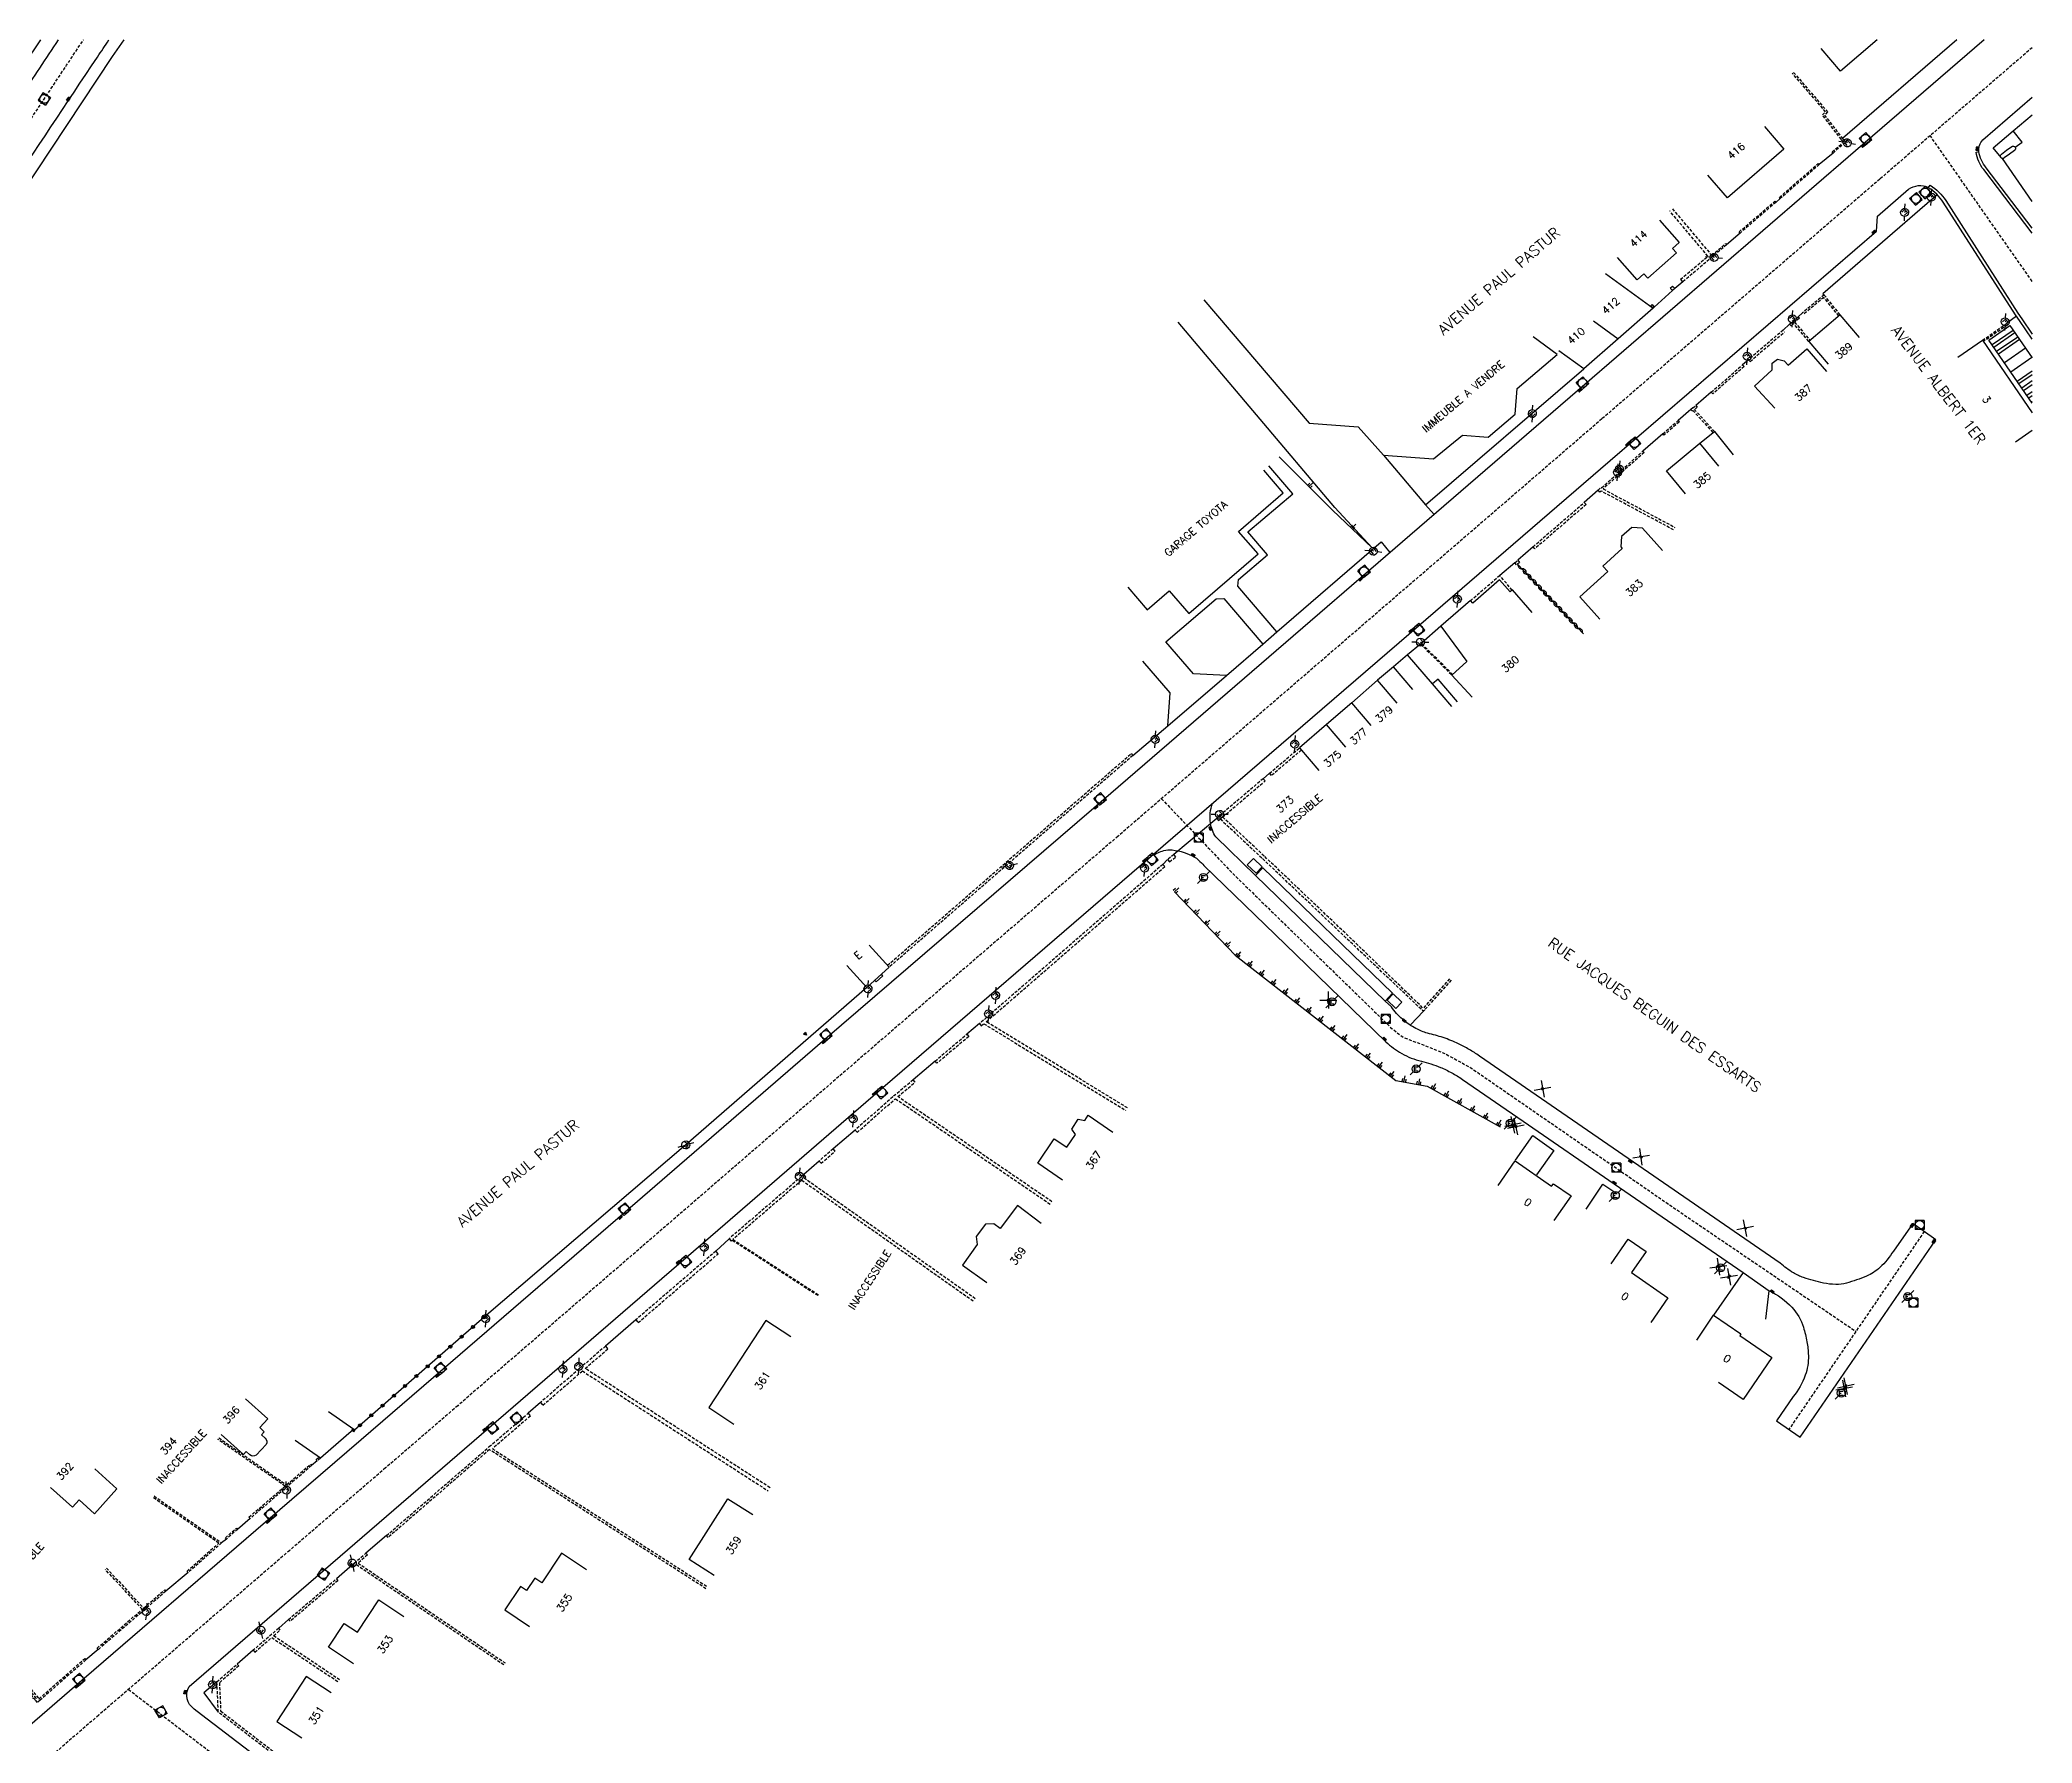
# Model space of a CAD drawing. Header units: millimetres. Extents: x 153000 to 154001, y 120000 to 121000.
# Drawn here: x 153667.2 to 154000, y 120715.5 to 121000 of the extents above; entities that cross this region are included whole.
import ezdxf
from ezdxf.enums import TextEntityAlignment as Align

# ---------------------------------------------------------------- set-up
doc = ezdxf.new("R2010")
doc.units = ezdxf.units.MM
doc.linetypes.add('DASHED', pattern=[0.75, 0.5, -0.25])
doc.layers.get('0').update_dxf_attribs({"linetype": 'CONTINUOUS'})
for name, color, linetype in [('W0001', 6, 'DASHED'), ('W0008', 7, 'CONTINUOUS'), ('W0017', 7, 'CONTINUOUS'), ('W0100', 7, 'CONTINUOUS'), ('W0112', 1, 'DASHED'), ('W0211', 2, 'CONTINUOUS'), ('W0310', 3, 'CONTINUOUS'), ('W0322', 7, 'CONTINUOUS'), ('W0334', 7, 'CONTINUOUS'), ('W0400', 7, 'CONTINUOUS'), ('W0420', 7, 'CONTINUOUS'), ('W0471', 7, 'CONTINUOUS'), ('W0851', 7, 'CONTINUOUS'), ('W0984', 7, 'CONTINUOUS'), ('W0989', 7, 'CONTINUOUS'), ('W0991', 7, 'CONTINUOUS'), ('W1102', 7, 'CONTINUOUS')]:
    doc.layers.add(name, color=color, linetype=linetype)
doc.styles.get("Standard").update_dxf_attribs({"font": 'romans.shx', "width": 0.85})

# ---------------------------------------------------------------- blocks, each defined once
blk = doc.blocks.new('T420')
for p, q in [((0.75, 0.75), (-0.75, 0.75)), ((-0.75, 0.75), (-0.75, -0.75)), ((0.75, 0.75), (0.75, -0.75)), ((0.75, -0.75), (-0.75, -0.75))]:
    blk.add_line(p, q)
blk.add_ellipse((0, 0), major_axis=(-0.53, 0.53), ratio=1, start_param=3.926991, end_param=10.210176)
blk = doc.blocks.new('T471')
for p, q in [((-0.333334, 0.333334), (-0.333334, -0.333334)), ((-0.333334, 0.333334), (0.333334, 0.333334)), ((-0.333334, 0), (0, 0)), ((0.500001, 0.500001), (1.000002, 1.000002)), ((-0.500001, -0.500001), (-1.000002, -1.000002)), ((-0.333334, -0.333334), (0.333334, -0.333334))]:
    blk.add_line(p, q)
blk.add_ellipse((0, 0), major_axis=(0.471405, 0.471405), ratio=1, start_param=5.4977871438, end_param=11.780972451)
blk = doc.blocks.new('t991o')
at = {"color": 0, "linetype": 'Continuous'}
for p, q in [((-1, 1), (1, -1)), ((-1, -1), (1, 1))]:
    blk.add_line(p, q, dxfattribs=at)
blk = doc.blocks.new('T400')
for p, q in [((-0.15, 0.3), (0.15, 0.3)), ((-0.15, -0.25), (-0.15, 0.3)), ((-0.15, 0.15), (0.15, 0.15)), ((-0.15, 0), (0.15, 0)), ((0.15, 0.3), (0.15, -0.25)), ((-0.15, -0.15), (0.15, -0.15)), ((-0.15, -0.25), (-0.15, -0.3)), ((-0.15, -0.3), (0.15, -0.3)), ((0.15, -0.3), (0.15, -0.25))]:
    blk.add_line(p, q)
blk = doc.blocks.new('t211o')
at = {"color": 0, "linetype": 'Continuous'}
for p, q in [((-0.29, 0.5), (-0.29, 0)), ((0, 1), (0, 0)), ((0.29, 0.5), (0.29, 0))]:
    blk.add_line(p, q, dxfattribs=at)
blk = doc.blocks.new('t322o')
at = {"color": 0, "linetype": 'Continuous'}
for radius in [0.25, 0.15]:
    blk.add_circle((0, 0), radius, dxfattribs=at)
blk = doc.blocks.new('T851')
for p, q in [((-0.25, -0.15), (0, 0.32)), ((0, 0.32), (0.25, -0.15)), ((-0.25, -0.15), (0.25, -0.15))]:
    blk.add_line(p, q)
for major_axis in [(-0.106, 0.106), (-0.0354, 0.0354), (-0.0236, 0.0236)]:
    blk.add_ellipse((0, 0), major_axis=major_axis, ratio=1, start_param=3.926991, end_param=10.210176)
blk = doc.blocks.new('t310o')
at = {"color": 0, "linetype": 'Continuous'}
for centre, start, end in [((-0.5, 0.38), 216.8699, 323.1304), ((0.5, -0.37), 36.8699, 143.1303)]:
    blk.add_arc(centre, 0.625, start, end, dxfattribs=at)

msp = doc.modelspace()

# ---------------------------------------------------------------- linework, layer by layer
at = {"layer": 'W0001'}
msp.add_line((154000, 120959.67), (153982.97, 120984), dxfattribs=at)
at = {"layer": 'W0001', "flags": 128}
msp.add_lwpolyline([(153363.28, 120534.06), (153365.13, 120536.8, -0.00033), (153418.42, 120616.6, -0.000932), (153480.1, 120708.93, 0.001108), (153530.18, 120783.77, -0.000172), (153583.94, 120864.22, -0.000373), (153641.59, 120950.59, 0.000476), (153666.96, 120988.67, -0.000171), (153674.48, 121000, -0.000171)], format="xyb", dxfattribs=at)
at = {"layer": 'W0001'}
msp.add_lwpolyline([(154000, 120998.69), (153974.56, 120976.75), (153928.13, 120936.69), (153847.3, 120867.01), (153802.36, 120828.32), (153767.81, 120798.48), (153737.01, 120771.9), (153724.95, 120761.51), (153708.94, 120747.74), (153677.03, 120720.22), (153656.64, 120702.63)], dxfattribs=at)
at = {"layer": 'W0001', "flags": 128}
for points in [[(153854.56, 120873.27), (153866.54, 120860.7), (153893.11, 120834.82), (153895.07, 120833.35), (153898.01, 120832.27), (153901.92, 120830.7), (153906.26, 120828.31), (153940.75, 120804.53), (153970.56, 120784.31)], [(153981.97, 120800.99), (153959.37, 120767.95)]]:
    msp.add_lwpolyline(points, dxfattribs=at)
at = {"layer": 'W0001'}
msp.add_lwpolyline([(153682, 120724.51), (153729.12, 120688.56), (153747.57, 120674.39), (153792.45, 120640.06), (153816.86, 120621.46), (153832.98, 120609.16), (153849.94, 120596.15, 0.048863), (153873.25, 120580.87, 0.080274), (153915.91, 120567.37), (153930.8, 120564.99), (153947.85, 120562.21), (153987.51, 120555.68), (153998.22, 120554), (154000, 120553.71)], format="xyb", dxfattribs=at)
at = {"layer": 'W0008', "flags": 128}
for points in [[(153360.37, 120536), (153362.24, 120538.72, -0.00033), (153415.53, 120618.52, -0.000932), (153477.22, 120710.87, 0.001108), (153527.29, 120785.7, -0.000172), (153581.06, 120866.14, -0.000373), (153638.71, 120952.52, 0.000476), (153664.06, 120990.59, -0.000142), (153670.32, 121000, -0.000142)], [(153853.03, 120863.77, -0.069742), (153854.93, 120864.61, -0.102057), (153856.36, 120864.72, -0.044667), (153858.35, 120864.29, -0.050911), (153859.99, 120863.58, -0.054397), (153860.75, 120863.03, -0.038857), (153861.66, 120862.09), (153877.01, 120847.25), (153892.05, 120832.69, 0.03147), (153893.31, 120831.62, 0.03147), (153894.7, 120830.72, 0.033664), (153896.29, 120829.96, 0.033664), (153897.97, 120829.42, -0.020742), (153899.58, 120828.97, -0.020742), (153901.15, 120828.4, -0.026173), (153903.05, 120827.49, -0.026173), (153904.85, 120826.39), (153914.97, 120819.41), (153930.2, 120808.94), (153951.7, 120794.12), (153956.08, 120791.1, -0.092875), (153959.86, 120788.33, -0.113724), (153961.79, 120785, -0.031678), (153962.38, 120782.58, -0.034219), (153962.62, 120780.28, -0.097952), (153962.09, 120776.97, -0.080192), (153960.08, 120773.41), (153957.32, 120769.38), (153961.24, 120766.66), (153983.93, 120799.62), (153980.06, 120802.32), (153976.83, 120797.73, -0.065555), (153974.57, 120794.98, -0.088104), (153972.34, 120793.54, -0.034132), (153968.96, 120792.37, -0.068674), (153967.19, 120792.15, -0.049906), (153965.14, 120792.38, -0.029938), (153961.82, 120793.3, -0.054824), (153960.11, 120794.1, -0.038401), (153957.92, 120795.68), (153926.6, 120817.25), (153907.67, 120830.29, 0.021077), (153905.96, 120831.39, 0.021077), (153904.16, 120832.34, 0.028396), (153901.62, 120833.37, 0.028396), (153898.98, 120834.1, -0.022601), (153898.01, 120834.45, -0.022601), (153897.07, 120834.89, -0.060048), (153894.8, 120836.44, -0.060048), (153892.96, 120838.49), (153891.93, 120839.45), (153893.17, 120840.77), (153871.51, 120861.75), (153870.25, 120860.47), (153863.64, 120866.88, -0.050183), (153863.08, 120867.99, -0.050183), (153862.75, 120869.18, -0.068661), (153862.7, 120870.88, -0.068661), (153863.11, 120872.52)]]:
    msp.add_lwpolyline(points, format="xyb", dxfattribs=at)
at = {"layer": 'W0008'}
for points in [[(153365.91, 120531.75), (153367.18, 120533.62, 0.000108), (153406.1, 120591.9, 0.000419), (153431.82, 120630.43, -0.000269), (153456.93, 120667.99, 0.000637), (153476.99, 120698.01, 0.001586), (153508.28, 120744.78, 0.001159), (153533.41, 120782.36, 0.000114), (153548.92, 120805.52, -0.000413), (153595.83, 120875.74, 0.000653), (153620.79, 120913.12, 0.000704), (153645.75, 120950.48, -0.000181), (153676.81, 120997.11, -0.000009), (153678.73, 121000, -0.000009)], [(154000, 120967.73), (153991.92, 120978.33, -0.135908), (153990.62, 120981.27), (153991.07, 120981.34, -0.196226), (153991.74, 120983.28), (154000, 120990.42)], [(153731.44, 120691.81), (153694.22, 120720.28), (153694.22, 120720.28), (153692.99, 120721.24, -0.410394), (153692.15, 120725), (153780.44, 120801.23), (153806.4, 120823.63), (153851.2, 120862.26), (153895.87, 120900.74), (153929.53, 120929.74), (153955.91, 120952.48), (153973.98, 120968.03), (153974.15, 120970.56), (153979.32, 120975.06, -0.266371), (153982.71, 120975.34), (153982.97, 120975.73, -0.103091), (153985.58, 120973.16), (153997.62, 120954.37)]]:
    msp.add_lwpolyline(points, format="xyb", dxfattribs=at)
for points in [[(153992.01, 121000), (153970.5, 120981.45), (153924.08, 120941.4), (153843.25, 120871.71), (153798.31, 120833.03), (153763.75, 120803.18), (153732.95, 120776.61), (153720.9, 120766.22), (153704.89, 120752.45), (153672.98, 120724.92), (153652.59, 120707.33)], [(153997.62, 120954.37), (153998.26, 120953.39), (154000, 120950.84)], [(153691.73, 120723.52), (153691.72, 120723.49), (153691.73, 120723.47)]]:
    msp.add_lwpolyline(points, dxfattribs=at)
at = {"layer": 'W0008', "flags": 128}
msp.add_lwpolyline([(153891.93, 120839.45), (153870.25, 120860.47)], dxfattribs=at)
at = {"layer": 'W0017', "flags": 128}
for points in [[(153868.89, 120862.22), (153869.91, 120863.29), (153871.37, 120861.89), (153870.35, 120860.82)], [(153893.72, 120838.24), (153894.71, 120839.3), (153893.24, 120840.67), (153892.25, 120839.61)]]:
    msp.add_lwpolyline(points, close=True, dxfattribs=at)
for points in [[(153896.17, 120835.5), (153898.31, 120837.76)], [(153913.69, 120812.93), (153916.57, 120817.01), (153920.09, 120814.53), (153917.21, 120810.45)], [(153925.51, 120804.73), (153928.31, 120808.87), (153930.61, 120807.31)], [(153951.7, 120794.12), (153946.78, 120786.99)], [(153955.51, 120786.35), (153956.08, 120791.1)]]:
    msp.add_lwpolyline(points, dxfattribs=at)
at = {"layer": 'W0100'}
for points in [[(153974.1, 121000), (153967.98, 120994.75), (153964.73, 120998.54)], [(153955.28, 120985.54), (153958.54, 120981.76), (153949.09, 120973.62), (153945.84, 120977.4)], [(153937.75, 120969.9), (153941.05, 120966.16), (153939.93, 120965.17), (153940.59, 120964.43), (153935.79, 120960.19), (153935.13, 120960.93), (153934.01, 120959.94), (153930.71, 120963.68)], [(153928.75, 120960.98), (153936.69, 120955.21), (153930.86, 120950.08), (153925.09, 120945.07), (153920.95, 120948.08)], [(153861.61, 120956.58), (153879.22, 120936.01), (153887.44, 120935.37), (153891.63, 120930.62), (153900.01, 120930.03), (153904.87, 120933.99), (153909.12, 120933.64), (153913.63, 120937.51), (153913.96, 120941.76), (153920.65, 120947.46), (153916.62, 120950.39)], [(153971.15, 120950.29), (153967.93, 120954.09), (153962.69, 120949.65), (153965.92, 120945.85)], [(153956.99, 120938.49), (153953.6, 120942.15), (153956.58, 120944.91), (153956.58, 120945.98), (153957.47, 120946.67), (153958.55, 120946.41), (153959.22, 120945.66), (153962.35, 120948.4), (153965.63, 120944.64)], [(153987.56, 120947), (153991.68, 120949.82), (154000, 120937.69)], [(153942.12, 120924.18), (153938.94, 120928.02), (153944.5, 120932.62), (153946.93, 120934.58), (153950.06, 120930.69)], [(153848.93, 120908.62), (153852.17, 120904.83), (153855.82, 120907.96), (153859.12, 120904.18), (153870.7, 120914.14), (153867.44, 120917.92), (153874.91, 120924.35), (153871.65, 120928.13)], [(153938.26, 120914.74), (153934.91, 120918.43), (153933.14, 120918.58), (153931.42, 120917.04), (153931.3, 120915.31), (153931.52, 120915.05), (153928.28, 120912.11), (153929.11, 120911.2), (153924.45, 120906.98), (153927.8, 120903.28)], [(153916.48, 120904.39), (153913.22, 120908.16), (153912.79, 120907.79), (153911.05, 120909.8), (153906.56, 120905.91), (153906.18, 120906.35), (153901.21, 120902.06), (153905.54, 120896.16), (153903.08, 120893.91), (153906.46, 120890.24)], [(153904, 120889.45), (153900.77, 120893.25), (153899.81, 120892.43), (153895.65, 120897.3), (153893.31, 120895.31), (153890.67, 120893.04), (153886.33, 120889.3), (153882.11, 120885.66), (153877.61, 120881.77), (153880.87, 120878)], [(153805.73, 120848.83), (153809.08, 120845.13), (153805.34, 120841.73), (153801.99, 120845.43)], [(153838.01, 120809.57), (153833.89, 120812.38), (153836.66, 120816.46), (153838.74, 120815.05), (153840.2, 120817.2), (153839.58, 120818.06), (153840.67, 120819.74), (153841.73, 120819.55), (153842.31, 120820.41), (153846.43, 120817.6)], [(153834.47, 120802.32), (153830.5, 120805.34), (153827.6, 120801.51), (153826.55, 120802.28), (153825.17, 120802.21), (153823.61, 120800.14), (153823.79, 120798.8), (153821.34, 120795.38), (153825.39, 120792.47)], [(153792.66, 120783.41), (153788.49, 120786.14), (153778.97, 120771.57), (153783.14, 120768.84)], [(153715.41, 120770.93), (153719.64, 120767.99), (153714.06, 120763.16), (153709.83, 120766.09)], [(153676.36, 120761.37), (153680.07, 120758.03), (153676.31, 120753.86), (153673.76, 120756.15), (153672.67, 120754.93), (153668.96, 120758.26)], [(153779.86, 120743.52), (153775.64, 120746.19), (153778.87, 120751.28), (153782.1, 120756.37), (153786.31, 120753.7)], [(153758.49, 120744.46), (153754.35, 120747.25), (153751.03, 120742.33), (153749.88, 120743.1), (153748.48, 120741.02), (153747.49, 120741.69), (153744.87, 120737.8), (153749.01, 120735.02)], [(153719.43, 120745.33), (153716.73, 120742.98)], [(153719.58, 120728.8), (153715.43, 120731.56), (153718.03, 120735.53), (153720.24, 120734.07), (153723.85, 120739.49), (153728, 120736.72)], [(153715.86, 120723.97), (153711.68, 120726.7), (153706.76, 120719.17), (153710.94, 120716.44)]]:
    msp.add_lwpolyline(points, dxfattribs=at)
at = {"layer": 'W0100', "flags": 128}
for points in [[(153882.38, 120839.86), (153882.21, 120839.69), (153882.49, 120839.41), (153882.66, 120839.58)], [(153918.28, 120824.65), (153918.41, 120824.83), (153918.14, 120825.02), (153918.01, 120824.84)], [(153913.51, 120818.8), (153913.39, 120818.61), (153913.05, 120818.83), (153913.18, 120819.02)], [(153913.63, 120818.73), (153913.51, 120818.53), (153913.85, 120818.31), (153913.98, 120818.51)], [(153934.45, 120813.49), (153934.58, 120813.67), (153934.9, 120813.43), (153934.77, 120813.25)], [(153951.88, 120801.56), (153952, 120801.74), (153952.27, 120801.56), (153952.16, 120801.38)], [(153947.5, 120795.3), (153947.39, 120795.15), (153947.67, 120794.94), (153947.78, 120795.09)], [(153949.27, 120793.15), (153949.12, 120793.26), (153949.46, 120793.73), (153949.61, 120793.62)], [(153968.41, 120774.68), (153968.61, 120774.55), (153968.84, 120774.88), (153968.65, 120775.01)], [(153968.71, 120775.1), (153968.87, 120774.99), (153969.05, 120775.26), (153968.89, 120775.37)]]:
    msp.add_lwpolyline(points, close=True, dxfattribs=at)
for points in [[(153910.78, 120808.66), (153913.62, 120812.77), (153919.72, 120808.56), (153920.03, 120808.97), (153922.97, 120806.92), (153920.12, 120802.82)], [(153929.7, 120795.6), (153932.54, 120799.72), (153935.52, 120797.67), (153933.09, 120794.13), (153939.17, 120789.92), (153936.33, 120785.81)], [(153943.97, 120782.85), (153946.78, 120786.99), (153951.34, 120783.89), (153951.17, 120783.63), (153956.52, 120779.95), (153951.71, 120772.96), (153947.59, 120775.8)]]:
    msp.add_lwpolyline(points, dxfattribs=at)
at = {"layer": 'W0100'}
msp.add_lwpolyline([(153701.55, 120773.02), (153705.26, 120769.69), (153703.93, 120768.24), (153704.68, 120767.56), (153704.21, 120767.05), (153704.82, 120766.48, -0.351542), (153705, 120765.44), (153704.17, 120764.53), (153703.34, 120763.62, -0.351542), (153702.29, 120763.7), (153701.67, 120764.26), (153701.21, 120763.75), (153697.5, 120767.08)], format="xyb", dxfattribs=at)
at = {"layer": 'W0112'}
for points in [[(153960.14, 120994.57), (153965.84, 120987.96), (153965.31, 120987.44), (153968.33, 120983.5), (153968.8, 120982.87), (153966.75, 120981.1), (153966.59, 120981.29), (153968.46, 120982.9), (153968.13, 120983.35), (153964.97, 120987.46), (153965.5, 120987.98), (153959.94, 120994.41)], [(153939.9, 120971.8), (153946.47, 120964), (153948.79, 120965.97), (153948.95, 120965.77), (153946.63, 120963.81), (153941.64, 120959.58), (153941.27, 120960.01), (153945.84, 120963.87), (153939.47, 120971.42)], [(153967.93, 120954.09), (153965.24, 120957.4), (153961.64, 120954.4)], [(153967.7, 120953.91), (153965.2, 120956.99), (153961.83, 120954.18)], [(153962.69, 120949.65), (153960.15, 120952.61), (153959.73, 120952.23), (153959.48, 120952.51), (153960.02, 120952.99), (153960.94, 120953.75), (153961.12, 120953.53), (153960.31, 120952.86), (153962.91, 120949.83)], [(153958.4, 120951.53), (153952.64, 120946.59), (153952.88, 120946.31), (153958.64, 120951.25)], [(153991.68, 120949.82), (153995.69, 120952.62), (153995.89, 120952.38), (153991.83, 120949.6)], [(153946.93, 120934.58), (153943.32, 120938.55), (153942.99, 120938.25), (153943.19, 120938.03), (153943.3, 120938.12), (153946.71, 120934.38)], [(153943.34, 120938.52), (153943.82, 120938.94), (153944.07, 120938.66), (153943.59, 120938.24)], [(153940.1, 120918.17), (153928.02, 120924.65), (153927.8, 120924.45), (153927.48, 120924.78), (153927.94, 120925.22), (153928.06, 120925.17), (153934.99, 120931.32), (153935.19, 120931.1), (153928.33, 120925.01), (153940.32, 120918.58)], [(153913.15, 120908.1), (153911.09, 120910.53), (153906.2, 120906.33)], [(153903.2, 120894.02), (153897.96, 120899.21), (153897.84, 120899.1), (153903.08, 120893.91)], [(153808.8, 120845.45), (153849.51, 120880.81), (153849.79, 120880.49), (153809.08, 120845.13)], [(153877.93, 120881.39), (153872.92, 120877.13), (153872.6, 120877.51), (153877.61, 120881.77)], [(153871.71, 120863.69), (153864.78, 120870.21), (153871.86, 120876.23), (153871.54, 120876.61), (153864.37, 120870.51), (153863.78, 120869.99), (153864.11, 120869.62), (153864.4, 120869.88), (153871.37, 120863.33)], [(153848.89, 120821.62), (153825.3, 120836.02), (153855.12, 120861.93), (153854.79, 120862.3), (153824.85, 120836.29), (153824.82, 120836.29), (153824.14, 120835.71), (153824.46, 120835.33), (153824.88, 120835.69), (153848.63, 120821.19)], [(153836.25, 120805.97), (153810.52, 120823.51), (153813.4, 120825.92), (153813.08, 120826.3), (153809.69, 120823.47), (153803.38, 120817.93), (153803.71, 120817.55), (153810.02, 120823.09), (153810.12, 120823.17)], [(153810.12, 120823.17), (153836.03, 120805.52)], [(153823.45, 120789.77), (153794.87, 120809.89), (153795.15, 120810.14), (153794.82, 120810.52), (153794.45, 120810.19), (153782.33, 120799.77), (153782.66, 120799.39), (153782.86, 120799.56), (153797.17, 120790.31)], [(153794.48, 120809.56), (153782.97, 120799.66), (153797.25, 120790.43)], [(153794.48, 120809.56), (153823.16, 120789.36)], [(153789.17, 120758.2), (153758.29, 120778.11), (153762.1, 120781.41), (153761.71, 120781.86), (153757.29, 120778.04), (153750.82, 120772.43), (153751.21, 120771.97), (153757.68, 120777.58), (153757.82, 120777.7)], [(153757.82, 120777.7), (153788.84, 120757.69)], [(153778.47, 120741.34), (153742.3, 120764.56), (153725.37, 120749.89), (153725.1, 120750.2), (153742.27, 120765.06), (153748.75, 120770.63), (153749.14, 120770.17), (153742.8, 120764.72), (153778.69, 120741.68)], [(153697.11, 120766.52), (153708.4, 120758.67), (153708.46, 120758.72), (153712.39, 120762.11), (153712.59, 120761.89), (153708.66, 120758.5), (153702.32, 120753.06), (153702.13, 120753.29), (153708.17, 120758.47), (153696.94, 120766.27)], [(153714.06, 120763.16), (153713.55, 120762.7), (153713.35, 120762.92), (153713.81, 120763.33)], [(153686.27, 120756.82), (153697.57, 120748.97), (153691.99, 120744.06), (153691.79, 120744.28), (153697.08, 120748.94), (153686.1, 120756.57)], [(153744.69, 120728.61), (153720.04, 120745.35), (153719.97, 120745.29), (153719.7, 120745.04), (153719.43, 120745.33), (153719.7, 120745.59), (153721.68, 120747.29), (153721.94, 120746.99), (153720.36, 120745.62), (153744.91, 120728.94)], [(153678.33, 120744.77), (153684.53, 120738.09), (153684.54, 120738.1), (153688.05, 120741.16), (153688.24, 120740.93), (153684.74, 120737.87), (153676.95, 120731.17), (153676.75, 120731.39), (153684.31, 120737.9), (153678.11, 120744.57)], [(153717.28, 120726.11), (153706.25, 120733.46), (153707.36, 120734.41), (153707.1, 120734.72), (153702.84, 120731.05), (153703.1, 120730.75), (153705.93, 120733.18), (153717.06, 120725.78)], [(153725.2, 120699.06), (153722.59, 120701.09), (153697.02, 120720.7), (153697.01, 120720.74), (153697.01, 120720.74), (153696.78, 120725.8), (153700.18, 120728.76), (153700.44, 120728.46), (153697.2, 120725.62), (153697.4, 120720.92), (153722.84, 120701.41), (153725.12, 120699.62), (153727.68, 120703.01)]]:
    msp.add_lwpolyline(points, dxfattribs=at)
for points in [[(153957.77, 120973.7), (153964.28, 120979.36), (153964.44, 120979.17), (153957.93, 120973.51)], [(153951.04, 120967.92), (153957.02, 120973.05), (153957.18, 120972.86), (153951.2, 120967.73)], [(153939.53, 120958.55), (153939.93, 120958.89), (153940.3, 120958.45), (153939.9, 120958.12)], [(153936.22, 120955.55), (153936.51, 120955.8), (153936.88, 120955.36), (153936.69, 120955.21)], [(153946.4, 120941.15), (153951.64, 120945.74), (153951.88, 120945.46), (153946.65, 120940.87)], [(153938.29, 120934.22), (153940.85, 120936.41), (153941.04, 120936.18), (153938.48, 120933.99)], [(153916.62, 120915.36), (153925.19, 120922.74), (153925.49, 120922.39), (153916.92, 120915.01)], [(153913.6, 120912.68), (153914.07, 120913.08), (153914.37, 120912.72), (153913.89, 120912.33)], [(153856.63, 120863.95), (153855.59, 120863.12), (153855.9, 120862.73), (153856.94, 120863.56)], [(153816.74, 120829.46), (153822.05, 120833.94), (153822.37, 120833.56), (153817.06, 120829.08)], [(153797.69, 120812.38), (153800.04, 120814.42), (153799.71, 120814.8), (153797.36, 120812.76)], [(153780.12, 120797.72), (153766.75, 120786.23), (153767.14, 120785.77), (153780.51, 120797.26)], [(153700.23, 120751.25), (153698.39, 120749.62), (153698.19, 120749.84), (153700.03, 120751.47)], [(153708.74, 120736.2), (153716.73, 120742.98), (153716.99, 120742.67), (153709, 120735.89)]]:
    msp.add_lwpolyline(points, close=True, dxfattribs=at)
at = {"layer": 'W0112', "flags": 128}
for points in [[(153902.68, 120843.19), (153898.29, 120838.26), (153885.51, 120850.59), (153871.71, 120863.69)], [(153902.94, 120842.96), (153898.31, 120837.76), (153871.37, 120863.33)], [(153898.05, 120837.99), (153898.06, 120838)], [(153898.31, 120837.76), (153898.56, 120838.01), (153898.55, 120838.02)]]:
    msp.add_lwpolyline(points, dxfattribs=at)
at = {"layer": 'W0112'}
msp.add_lwpolyline([(153653.16, 120739.51), (153667.05, 120722.95), (153667.06, 120722.95), (153674.7, 120729.68), (153674.9, 120729.46), (153667.26, 120722.73), (153666.79, 120722.33), (153666.4, 120722.8, 0.45387), (153665.58, 120722.89), (153665.13, 120722.48), (153664.93, 120722.7), (153665.37, 120723.11, -0.448117), (153666.64, 120722.98), (153652.93, 120739.32)], format="xyb", dxfattribs=at)
at = {"layer": 'W0211'}
for points in [[(153889.73, 120915.16), (153883.5, 120921.92), (153857.32, 120952.86)], [(153874.23, 120930.35), (153883.1, 120921.46), (153889.73, 120915.16)], [(153805.34, 120841.73), (153775.1, 120815.46), (153741.43, 120786.68)]]:
    msp.add_lwpolyline(points, dxfattribs=at)
at = {"layer": 'W0211', "flags": 128}
msp.add_lwpolyline([(153856.74, 120857.71), (153866.86, 120847.12), (153893.7, 120826.22), (153898.92, 120825.26), (153911.13, 120818.47)], dxfattribs=at)
at = {"layer": 'W0310'}
msp.add_lwpolyline([(153925.07, 120900.8), (153914.05, 120912.45)], dxfattribs=at)
at = {"layer": 'W0322'}
for points in [[(153667.3, 121000), (153661.99, 120992.02), (153650.36, 120974.62), (153639.28, 120957.96), (153632.2, 120962.23)], [(153741.43, 120786.68), (153719.74, 120767.83)]]:
    msp.add_lwpolyline(points, dxfattribs=at)
at = {"layer": 'W0334'}
for points in [[(153587.81, 120859.25), (153591.25, 120864.52), (153598.44, 120875.3), (153613.74, 120898.26), (153616.4, 120902.26), (153619.37, 120906.68), (153622.76, 120911.73), (153636.94, 120933), (153640.07, 120937.74), (153646.99, 120948.13), (153664.06, 120974.15), (153679.34, 120997.22), (153681.31, 121000)], [(153987.43, 121000), (153968.33, 120983.5)], [(153994.8, 120980.35), (153993.49, 120981.97), (153996.84, 120984.8), (154000, 120987.47)], [(153997.16, 120982.06), (153998.35, 120982.94), (153996.84, 120984.8)], [(153966.75, 120981.1), (153964.44, 120979.17)], [(154000, 120973), (153995.04, 120980.21)], [(153957.93, 120973.51), (153957.18, 120972.86)], [(153984.14, 120974.14), (153965.05, 120957.59), (153965.24, 120957.4)], [(153951.2, 120967.73), (153948.95, 120965.77)], [(153939.9, 120958.12), (153936.88, 120955.36)], [(153941.64, 120959.58), (153940.3, 120958.45)], [(153961.64, 120954.4), (153960.94, 120953.75)], [(153997.39, 120953.83), (153995.69, 120952.62)], [(154000, 120950.01), (153997.87, 120953.13), (153997.21, 120954.08)], [(153959.48, 120952.51), (153958.4, 120951.53)], [(154000, 120939.3), (153992.78, 120949.84), (153996.28, 120952.3), (154000, 120946.89)], [(153891.63, 120930.62), (153898.69, 120922.36), (153925.09, 120945.07)], [(153952.64, 120946.59), (153951.64, 120945.74)], [(153946.4, 120941.15), (153943.82, 120938.94)], [(153942.99, 120938.25), (153940.85, 120936.41)], [(153938.29, 120934.22), (153934.99, 120931.32)], [(153873.85, 120901.14), (153867.34, 120908.77), (153867.43, 120909.88), (153872.26, 120914), (153869.01, 120917.81), (153876.49, 120924.21), (153872.5, 120928.86)], [(153927.48, 120924.78), (153925.19, 120922.74)], [(153898.69, 120922.36), (153900.09, 120920.71)], [(153849.79, 120880.49), (153855.64, 120885.43), (153865.41, 120893.86), (153871.5, 120899.1), (153873.85, 120901.14), (153891.25, 120916.18), (153892.72, 120914.39)], [(153916.62, 120915.36), (153914.07, 120913.08)], [(153913.6, 120912.68), (153911.09, 120910.53)], [(153865.41, 120893.86), (153859.9, 120894.13), (153855.28, 120899.44), (153863.69, 120906.63), (153864.95, 120906.73), (153871.5, 120899.1)], [(153901.21, 120902.06), (153897.96, 120899.21)], [(153897.84, 120899.1), (153895.65, 120897.3)], [(153855.64, 120885.43), (153856.03, 120890.97), (153851.42, 120896.23)], [(153872.6, 120877.51), (153871.54, 120876.61)], [(153863.78, 120869.99), (153856.63, 120863.95)], [(153855.59, 120863.12), (153854.79, 120862.3)], [(153806.65, 120842.92), (153806.89, 120842.66), (153808.01, 120843.68), (153807.77, 120843.94)], [(153824.14, 120835.71), (153822.05, 120833.94)], [(153816.74, 120829.46), (153813.08, 120826.3)], [(153803.38, 120817.93), (153799.71, 120814.8)], [(153797.36, 120812.76), (153794.82, 120810.52)], [(153782.33, 120799.77), (153780.12, 120797.72)], [(153766.75, 120786.23), (153761.71, 120781.86)], [(153750.82, 120772.43), (153748.75, 120770.63)], [(153713.55, 120762.7), (153712.59, 120761.89)], [(153702.32, 120753.06), (153700.23, 120751.25)], [(153698.39, 120749.62), (153697.57, 120748.97)], [(153725.1, 120750.2), (153721.68, 120747.29)], [(153691.99, 120744.06), (153688.24, 120740.93)], [(153708.74, 120736.2), (153707.1, 120734.72)], [(153676.95, 120731.17), (153674.9, 120729.46)], [(153702.84, 120731.05), (153700.18, 120728.76)], [(153696.78, 120725.8), (153694.61, 120723.93), (153697.01, 120720.74)]]:
    msp.add_lwpolyline(points, dxfattribs=at)
for points in [[(154000, 120968.55), (153992.3, 120978.64, -0.135908), (153991.11, 120981.34), (153991.07, 120981.34)], [(153997.21, 120954.08), (153985.16, 120972.88, 0.103091), (153982.7, 120975.31, 0.103091)]]:
    msp.add_lwpolyline(points, format="xyb", dxfattribs=at)
msp.add_lwpolyline([(153996.2, 120980.9), (153995.35, 120980.28, -1), (153994.87, 120980.93), (153995.73, 120981.55), (153996.59, 120982.17, -1), (153997.06, 120981.52)], format="xyb", close=True, dxfattribs=at)
at = {"layer": 'W0334', "flags": 128}
for points in [[(153996.85, 120951.46), (153993.32, 120949.04)], [(153997.13, 120951.06), (153993.6, 120948.64)], [(153997.6, 120950.37), (153994.07, 120947.95)], [(153997.9, 120949.94), (153994.37, 120947.51)], [(153998.9, 120948.49), (153995.37, 120946.06)], [(153999.96, 120946.94), (153996.42, 120944.52)], [(154000, 120944.68), (153997.49, 120942.96)], [(154000, 120944.06), (153997.78, 120942.54)], [(154000, 120943.05), (153998.25, 120941.85)], [(154000, 120942.4), (153998.55, 120941.41)], [(154000, 120941.24), (153999.1, 120940.62)], [(154000, 120940.55), (153999.42, 120940.15)], [(154000, 120939.59), (153999.87, 120939.5)]]:
    msp.add_lwpolyline(points, dxfattribs=at)
at = {"layer": 'W1102'}
for p, q in [((153997.23, 120932.89), (154000, 120934.79)), ((153947.68, 120928.78), (153944.5, 120932.62)), ((153896.56, 120891.52), (153893.31, 120895.31)), ((153893.92, 120889.25), (153890.67, 120893.04)), ((153903.05, 120888.65), (153899.81, 120892.43)), ((153889.58, 120885.52), (153886.33, 120889.3)), ((153885.38, 120881.89), (153882.11, 120885.66))]:
    msp.add_line(p, q, dxfattribs=at)
msp.add_lwpolyline([(153926.71, 120953.08), (153930.86, 120950.08)], dxfattribs=at)

# ---------------------------------------------------------------- block references
at = {"layer": 'W0211'}
for p, rotation in [((153879.17, 120925.39), 314.9273829864841), ((153886.32, 120918.4), 316.4705586493081), ((153856.74, 120857.71), 313.6723499974149), ((153858.47, 120855.91), 313.6723499974149), ((153860.19, 120854.1), 313.6723499974149), ((153861.92, 120852.29), 313.6723499974149), ((153863.65, 120850.48), 313.6723499974149), ((153865.37, 120848.67), 313.6723499974149), ((153867.13, 120846.9), 322.1037852211744), ((153869.11, 120845.37), 322.1037852211744), ((153871.08, 120843.83), 322.1037852211744), ((153873.05, 120842.3), 322.1037852211744), ((153875.03, 120840.76), 322.1037852211744), ((153877, 120839.23), 322.1037852211744), ((153878.97, 120837.69), 322.1037852211744), ((153880.94, 120836.15), 322.1037852211744), ((153882.92, 120834.62), 322.1037852211744), ((153884.89, 120833.08), 322.1037852211744), ((153886.86, 120831.55), 322.1037852211744), ((153888.83, 120830.01), 322.1037852211744), ((153890.81, 120828.48), 322.1037852211744), ((153892.78, 120826.94), 322.1037852211744), ((153895.01, 120825.98), 349.5910963036082), ((153897.47, 120825.53), 349.5910963036082), ((153899.82, 120824.77), 330.902076666402), ((153902, 120823.55), 330.902076666402), ((153904.19, 120822.34), 330.902076666402), ((153906.37, 120821.12), 330.902076666402), ((153908.56, 120819.9), 330.902076666402), ((153910.74, 120818.69), 330.902076666402)]:
    msp.add_blockref('t211o', p, dxfattribs=dict(at, rotation=rotation))
at = {"layer": 'W0310', "rotation": 133.3962018485165}
for p in [(153914.79, 120911.67), (153915.64, 120910.77), (153916.5, 120909.86), (153917.36, 120908.96), (153918.21, 120908.05), (153919.07, 120907.14), (153919.93, 120906.24), (153920.78, 120905.33), (153921.64, 120904.42), (153922.5, 120903.52), (153923.35, 120902.61), (153924.21, 120901.71)]:
    msp.add_blockref('t310o', p, dxfattribs=at)
at = {"layer": 'W0322', "rotation": 220.9807480085637}
for p in [(153741.43, 120786.68), (153737.66, 120783.4), (153739.55, 120785.04), (153733.89, 120780.12), (153735.77, 120781.76), (153730.11, 120776.84), (153732, 120778.48), (153726.34, 120773.56), (153728.22, 120775.2), (153722.56, 120770.28), (153724.45, 120771.92), (153720.68, 120768.64)]:
    msp.add_blockref('t322o', p, dxfattribs=at)
at = {"layer": 'W0400'}
for p, rotation in [((153671.95, 120990.09), 146.3247273847786), ((153971.81, 120982.34), 310.7805952253896), ((153990.85, 120981.82), 175.1477857990224), ((153973.56, 120967.89), 310.4539467945195), ((153924.48, 120941.52), 310.785906005884), ((153932.4, 120932.43), 310.785906005884), ((153887.83, 120909.95), 310.564219948741), ((153896.22, 120901.3), 310.7484393998399), ((153843.61, 120871.83), 310.7642014922757), ((153862.76, 120868.26), 195.362590778047), ((153859.88, 120863.84), 54.95721531745756), ((153851.72, 120862.93), 310.7452494630938), ((153895.12, 120836.2), 230.772486020092), ((153798.15, 120832.66), 310.7222805954321), ((153891.82, 120833.12), 47.5928600152333), ((153806.58, 120823.99), 310.7748666334227), ((153932.88, 120812.7), 58.63796627239648), ((153930.23, 120809.11), 54.51690827134661), ((153764.16, 120803.35), 310.8240877045215), ((153979.94, 120801.97), 144.9407899896053), ((153983.57, 120799.31), 144.0825535005623), ((153773.79, 120795.83), 310.7430897344282), ((153956.59, 120790.96), 53.33000909155739), ((153733.61, 120776.93), 310.783340282626), ((153741.51, 120767.9), 310.7430897344282), ((153705.31, 120752.56), 310.7097022748697), ((153673.39, 120725.05), 310.7802002903029), ((153691.47, 120724.02), 167.6061153691255)]:
    msp.add_blockref('T400', p, dxfattribs=dict(at, rotation=rotation))
at = {"layer": 'W0420'}
for p, rotation in [((153667.94, 120990.15), 56.3247273847786), ((153972.16, 120983.46), 220.7805952253896), ((153980.59, 120973.44), 220.7859060058841), ((153982.13, 120974.5), 220.7859060058841), ((153924.89, 120942.69), 220.7859060058841), ((153933.59, 120932.66), 220.7859060058841), ((153888.4, 120911.23), 309.4944800974891), ((153897.48, 120901.52), 220.7484393998399), ((153844.31, 120873.23), 220.7642014922757), ((153852.95, 120863.15), 220.7452494630939), ((153798.52, 120833.81), 220.7222805954321), ((153807.78, 120824.23), 220.7748666334227), ((153764.87, 120804.73), 220.8240877045215), ((153775.03, 120795.98), 220.7430897344282), ((153734.12, 120778.12), 220.783340282626), ((153746.81, 120769.84), 220.7430897344282), ((153742.79, 120768.18), 220.7430897344282), ((153705.71, 120753.77), 220.7097022748697), ((153714.55, 120743.79), 56.35267333537107), ((153673.73, 120726.16), 220.7802002903029), ((153687.45, 120720.78), 299.3036082798142), ((153687.45, 120720.78), 299.2994402716011)]:
    msp.add_blockref('T420', p, dxfattribs=dict(at, rotation=rotation))
for p in [(153860.77, 120866.76), (153892, 120836.49), (153930.52, 120811.63), (153981.22, 120802.07), (153980.16, 120789.11)]:
    msp.add_blockref('T420', p, dxfattribs=at)
at = {"layer": 'W0471'}
for p, rotation in [((153969.11, 120982.8), 306.7633824457881), ((153983.14, 120973.72), 220.7859060058841), ((153978.7, 120971.18), 220.7859060058841), ((153946.86, 120963.67), 310.1179154525641), ((153959.94, 120953.41), 220.7859060058841), ((153995.5, 120952.89), 220.7859060058841), ((153952.41, 120947.15), 220.7859060058841), ((153916.51, 120937.59), 40.70798506343216), ((153930.75, 120927.77), 220.7859060058841), ((153931.07, 120928.3), 220.7859060058841), ((153889.96, 120914.6), 309.4944800974891), ((153903.99, 120906.6), 220.6571278361361), ((153897.82, 120899.42), 135.3397324354381), ((153853.51, 120883.18), 220.7642014922757), ((153876.82, 120882.4), 220.8063869191818), ((153864.27, 120870.65), 136.7455885690141), ((153829.16, 120862.11), 148.6054813032061), ((153851.72, 120861.69), 220.7452494630939), ((153805.53, 120841.5), 222.215441274788), ((153826.86, 120840.41), 220.7452494630939), ((153825.68, 120837.33), 220.7452494630939), ((153803.06, 120819.8), 220.7430897344282), ((153775.1, 120815.46), 152.1323718944621), ((153794.08, 120810.23), 220.7430897344282), ((153778.18, 120798.35), 220.7430897344282), ((153741.67, 120786.43), 220.8240877045215), ((153754.56, 120777.99), 220.7430897344282), ((153757.21, 120778.46), 220.7430897344282), ((153708.4, 120757.8), 227.7829384801994), ((153719.38, 120745.59), 56.35267333537107), ((153685, 120737.52), 219.8814697454502), ((153704.11, 120734.4), 56.35267333537107), ((153696.05, 120725.31), 220.8056051977909)]:
    msp.add_blockref('T471', p, dxfattribs=dict(at, rotation=rotation))
for p in [(153861.57, 120860.13), (153883.02, 120839.36), (153897.09, 120828.14), (153912.81, 120819.07), (153930.37, 120807.01), (153947.96, 120794.9), (153979.22, 120790.11), (153968.12, 120774)]:
    msp.add_blockref('T471', p, dxfattribs=at)
at = {"layer": 'W0851'}
for p, rotation in [((153795.03, 120834.01), 220.7222805954321), ((153719.59, 120767.8), 299.2994402716011)]:
    msp.add_blockref('T851', p, dxfattribs=dict(at, rotation=rotation))
at = {"layer": 'W0991'}
for p, rotation in [((153882.43, 120839.64), 315.1654750818496), ((153918.21, 120824.83), 325.0859600762499), ((153913.74, 120818.52), 327.2642690943043), ((153947.58, 120795.12), 322.4437072752138), ((153968.62, 120774.78), 55.05195918135448), ((153968.88, 120775.18), 56.70230196974209)]:
    msp.add_blockref('t991o', p, dxfattribs=dict(at, rotation=rotation))
at = {"layer": 'W0991', "extrusion": (0, 0, -1)}
for p, rotation in [((-153913.28, 120818.81), 33.42003765052581), ((-153934.67, 120813.46), 36.74005375193197), ((-153952.08, 120801.56), 33.37848480268318), ((-153949.36, 120793.44), 305.864524772615)]:
    msp.add_blockref('t991o', p, dxfattribs=dict(at, rotation=rotation))

# ---------------------------------------------------------------- texts
at = {"layer": 'W0984'}
for s, rotation, p in [('IMMEUBLE A VENDRE', 40.4814, (153904.97, 120940.45)), ('GARAGE TOYOTA', 40.6491, (153860.29, 120918.38)), ('INACCESSIBLE', 40.8064, (153876.83, 120869.95)), ('E', 42.2154, (153803.86, 120847.13)), ('INACCESSIBLE', 56.8328, (153805.83, 120792.93)), ('INACCESSIBLE', 48.0376, (153690.84, 120763.4)), ('INACCESSIBLE', 48.0376, (153663.71, 120744.52))]:
    msp.add_text(s, height=1.25, rotation=rotation, dxfattribs=at).set_placement(p, align=Align.MIDDLE)
at = {"layer": 'W0989'}
for s, rotation, p in [('AVENUE PAUL PASTUR', 40.7642, (153910.93, 120959.73)), ('AVENUE ALBERT 1ER', 307.3229, (153984.39, 120942.38)), ('RUE JACQUES BEGUIN DES ESSARTS', 324.7405, (153936.89, 120837.08)), ('AVENUE PAUL PASTUR', 40.7642, (153747.07, 120810.72))]:
    msp.add_text(s, height=1.75, rotation=rotation, dxfattribs=at).set_placement(p, align=Align.MIDDLE)
at = {"layer": 'W0991'}
for s, rotation, p in [('416', 40.7498, (153950.56, 120981.47)), ('414', 41.4755, (153934.23, 120966.79)), ('412', 40.9406, (153929.6, 120955.58)), ('410', 40.9406, (153923.83, 120950.58)), ('389', 40.3313, (153968.54, 120948.07)), ('387', 42.7918, (153961.77, 120941.07)), ('3', 304.4268, (153992.39, 120939.94)), ('385', 39.6066, (153944.88, 120926.47)), ('383', 42.2391, (153933.52, 120908.47)), ('380', 40.8654, (153912.82, 120895.75)), ('379', 40.7296, (153891.75, 120887.39)), ('377', 40.8276, (153887.48, 120883.7)), ('375', 40.8064, (153883.12, 120879.94)), ('373', 40.8064, (153875.18, 120872.34)), ('367', 55.7241, (153843.23, 120812.9)), ('0', 325.3845, (153915.78, 120805.87)), ('369', 54.2834, (153830.59, 120796.92)), ('0', 325.3378, (153931.99, 120790.14)), ('361', 56.8328, (153787.9, 120776.12)), ('0', 325.5144, (153949.06, 120779.76)), ('396', 48.0376, (153699.17, 120770.37)), ('394', 48.0376, (153688.69, 120765.17)), ('392', 48.0376, (153671.38, 120760.96)), ('359', 57.6289, (153783.09, 120748.61)), ('355', 56.0245, (153754.82, 120739.02)), ('353', 56.3527, (153724.88, 120732.04)), ('351', 56.8388, (153713.4, 120720.21))]:
    msp.add_text(s, height=1.25, rotation=rotation, dxfattribs=at).set_placement(p, align=Align.MIDDLE)

doc.saveas('drawing.dxf')
